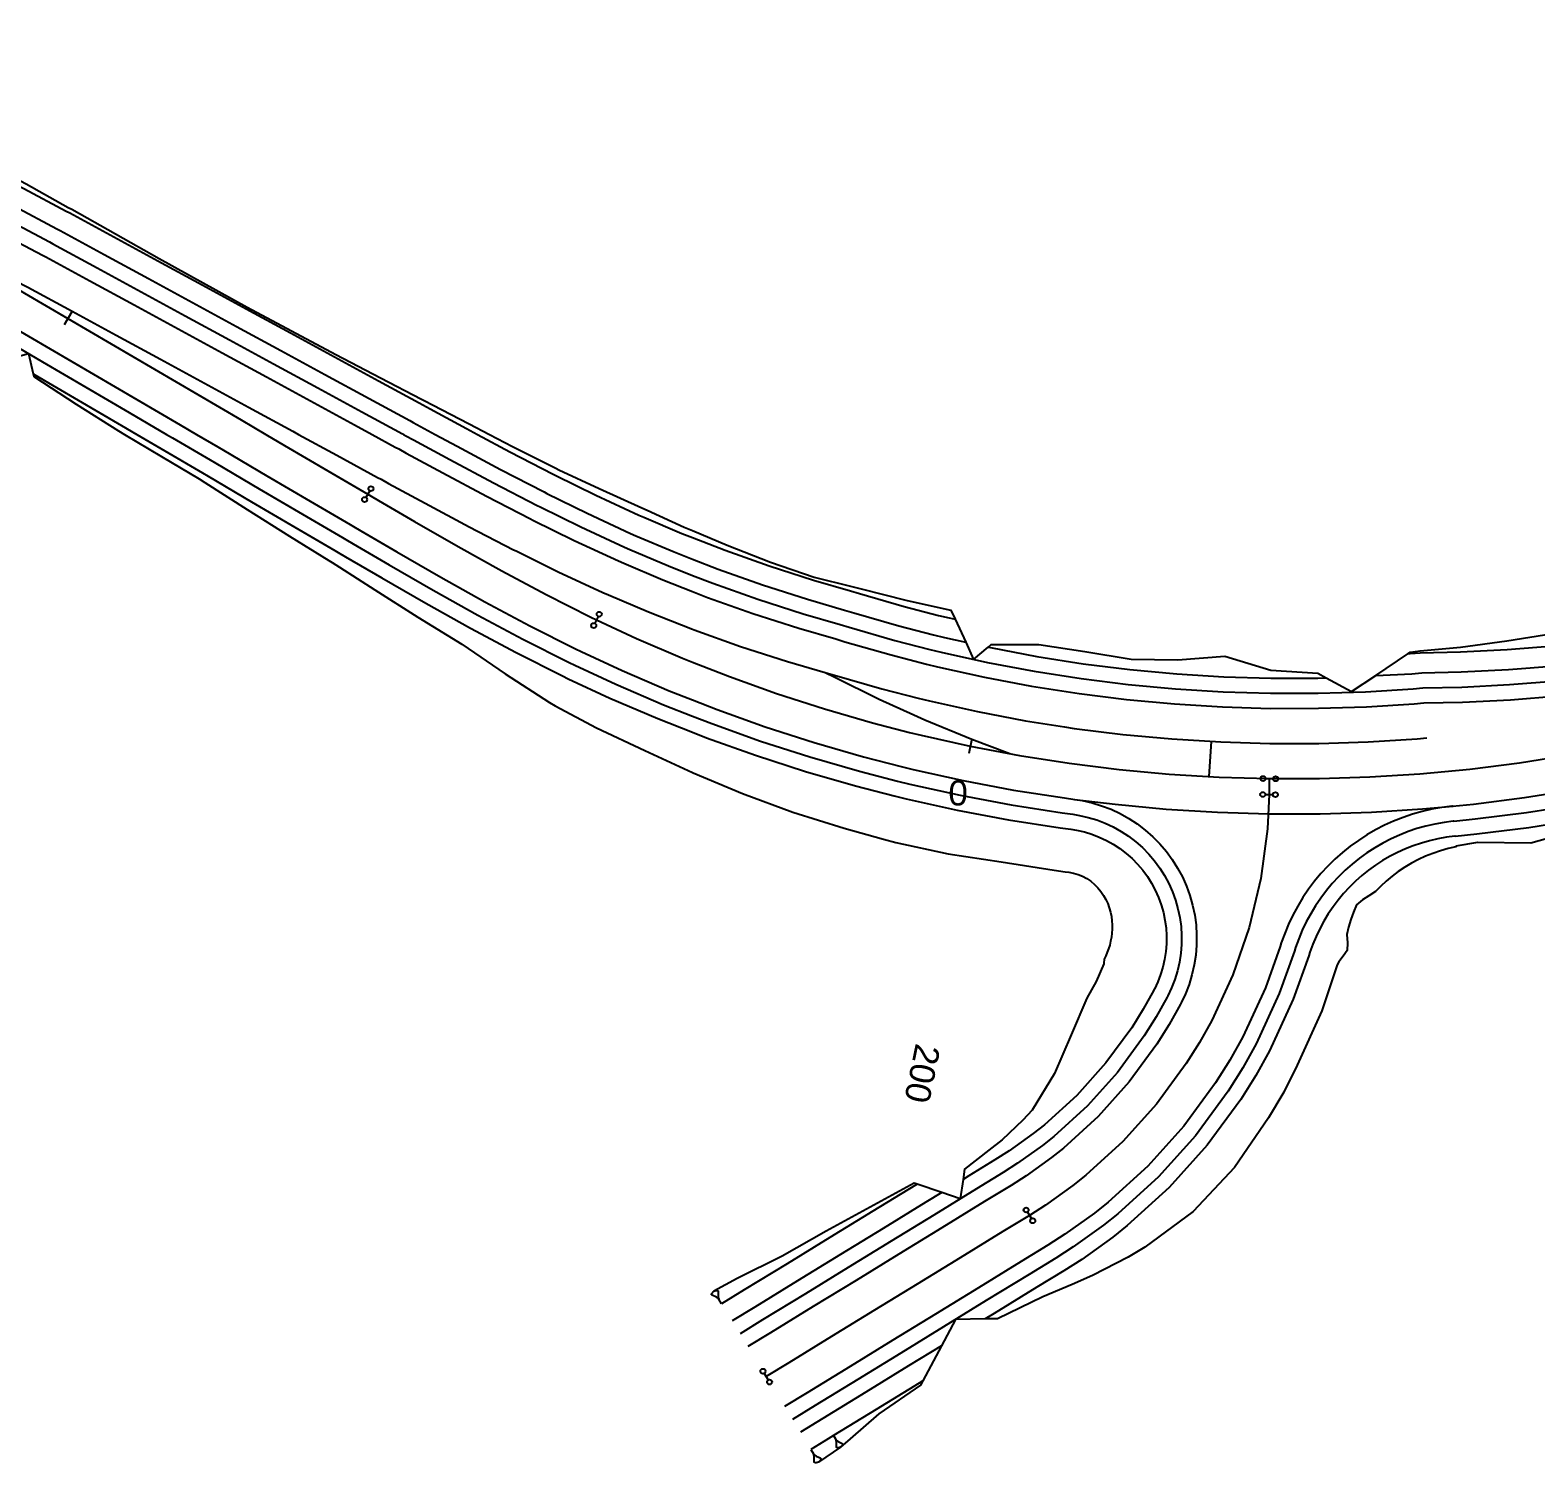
# Model space of a CAD drawing. Extents: x 383808 to 384559, y 802827 to 803490.
# Drawn here: x 384134 to 384284, y 803297.6 to 803440.3 of the extents above; entities that cross this region are included whole.
import ezdxf
from ezdxf.enums import TextEntityAlignment as Align

# ---------------------------------------------------------------- set-up
doc = ezdxf.new("R2010")
doc.units = 0
doc.layers.get('0').update_dxf_attribs({"linetype": 'CONTINUOUS'})
doc.styles.add('ARIAL', font='ARIAL.FON')

msp = doc.modelspace()

# ---------------------------------------------------------------- linework, layer by layer
at = {"color": 3}
for p, q in [((384138.1679, 803412.1939), (384137.4099, 803410.8995)), ((384227.8119, 803369.7104), (384227.5105, 803368.2409)), ((384258.1909, 803365.7196), (384256.6911, 803365.7418))]:
    msp.add_line(p, q, dxfattribs=at)
at = {"color": 1}
for p, q in [((384167.8432, 803394.3876), (384167.4593, 803393.732)), ((384190.5931, 803381.8799), (384190.2636, 803381.1952)), ((384257.0612, 803365.7363), (384257.8209, 803365.7251)), ((384257.0377, 803364.1477), (384257.7974, 803364.1364)), ((384233.3469, 803322.5718), (384233.7439, 803321.9239)), ((384207.1388, 803306.5136), (384207.5358, 803305.8657)), ((384213.505, 803300), (384211.7781, 803298.9419))]:
    msp.add_line(p, q, dxfattribs=at)
at = {"color": 7}
for p, q in [((384251.4448, 803365.9318), (384251.6765, 803369.4245)), ((384201.8893, 803314.3847), (384201.8943, 803314.4056)), ((384201.8922, 803314.351), (384201.8893, 803314.3847)), ((384201.9001, 803314.338), (384201.8922, 803314.351)), ((384201.8943, 803314.4056), (384201.8993, 803314.4264)), ((384201.8993, 803314.4264), (384201.9223, 803314.476)), ((384201.9223, 803314.476), (384201.9711, 803314.5415)), ((384201.9711, 803314.5415), (384202.0019, 803314.5782)), ((384202.0019, 803314.5782), (384202.0457, 803314.6228)), ((384202.0457, 803314.6228), (384202.1283, 803314.6912)), ((384202.1283, 803314.6912), (384202.2267, 803314.7337)), ((384202.2267, 803314.7337), (384202.2863, 803314.7524)), ((384202.2863, 803314.7524), (384202.333, 803314.7633)), ((384202.333, 803314.7633), (384202.4135, 803314.777)), ((384202.4135, 803314.777), (384202.4681, 803314.7749)), ((384202.4681, 803314.7749), (384202.4889, 803314.7699)), ((384202.4889, 803314.7699), (384202.5098, 803314.7649)), ((384202.5098, 803314.7649), (384202.5385, 803314.747)), ((384202.5385, 803314.747), (384202.5464, 803314.734)), ((384202.5464, 803314.734), (384202.5573, 803314.6873)), ((384202.5602, 803314.6536), (384202.5514, 803314.2037)), ((384202.5573, 803314.6873), (384202.5602, 803314.6536)), ((384201.9368, 803314.3072), (384201.9001, 803314.338)), ((384201.9656, 803314.2893), (384201.9368, 803314.3072)), ((384202.3704, 803314.0928), (384201.9656, 803314.2893)), ((384202.4855, 803314.0211), (384202.3704, 803314.0928)), ((384202.5301, 803313.9773), (384202.4855, 803314.0211)), ((384202.5747, 803313.9335), (384202.5301, 803313.9773)), ((384202.5514, 803314.2037), (384202.563, 803314.0686)), ((384202.563, 803314.0686), (384202.5818, 803314.009)), ((384202.6193, 803313.8897), (384202.5747, 803313.9335)), ((384202.5818, 803314.009), (384202.6005, 803313.9494)), ((384202.6005, 803313.9494), (384202.6193, 803313.8897)), ((384202.8965, 803313.4373), (384202.6193, 803313.8897)), ((384214.0289, 803300.3211), (384214.2257, 803300)), ((384214.2257, 803300), (384214.2834, 803299.9058)), ((384214.2834, 803299.9058), (384214.3243, 803299.8656)), ((384214.3006, 803299.8511), (384214.2834, 803299.9058)), ((384214.3178, 803299.7963), (384214.3006, 803299.8511)), ((384214.335, 803299.7416), (384214.3178, 803299.7963)), ((384214.3243, 803299.8656), (384214.3653, 803299.8254)), ((384214.3457, 803299.6176), (384214.335, 803299.7416)), ((384214.3376, 803299.2047), (384214.3457, 803299.6176)), ((384214.3653, 803299.8254), (384214.4062, 803299.7852)), ((384214.4062, 803299.7852), (384214.5118, 803299.7194)), ((384214.5118, 803299.7194), (384214.8834, 803299.5391)), ((384214.9232, 803299.3676), (384214.8784, 803299.3075)), ((384214.8834, 803299.5391), (384214.9098, 803299.5226)), ((384214.9098, 803299.5226), (384214.9435, 803299.4943)), ((384214.9443, 803299.4131), (384214.9232, 803299.3676)), ((384214.9435, 803299.4943), (384214.9508, 803299.4824)), ((384214.9488, 803299.4323), (384214.9443, 803299.4131)), ((384214.9534, 803299.4514), (384214.9488, 803299.4323)), ((384214.9508, 803299.4824), (384214.9534, 803299.4514)), ((384211.7781, 803298.9419), (384212.0553, 803298.4895)), ((384212.0553, 803298.4895), (384212.0999, 803298.4457)), ((384212.0741, 803298.4299), (384212.0553, 803298.4895)), ((384212.0928, 803298.3703), (384212.0741, 803298.4299)), ((384212.1116, 803298.3107), (384212.0928, 803298.3703)), ((384212.0999, 803298.4457), (384212.1445, 803298.402)), ((384212.1232, 803298.1756), (384212.1116, 803298.3107)), ((384212.1144, 803297.7257), (384212.1232, 803298.1756)), ((384212.1445, 803298.402), (384212.1891, 803298.3582)), ((384212.1891, 803298.3582), (384212.3042, 803298.2864)), ((384212.3042, 803298.2864), (384212.709, 803298.09)), ((384212.7523, 803297.9032), (384212.7036, 803297.8378)), ((384212.709, 803298.09), (384212.7378, 803298.0721)), ((384212.7378, 803298.0721), (384212.7745, 803298.0412)), ((384212.7753, 803297.9528), (384212.7523, 803297.9032)), ((384212.7745, 803298.0412), (384212.7824, 803298.0283)), ((384212.7803, 803297.9737), (384212.7753, 803297.9528)), ((384212.7853, 803297.9945), (384212.7803, 803297.9737)), ((384212.7824, 803298.0283), (384212.7853, 803297.9945)), ((384214.3403, 803299.1737), (384214.3376, 803299.2047)), ((384214.3503, 803299.1308), (384214.3403, 803299.1737)), ((384214.3575, 803299.1189), (384214.3503, 803299.1308)), ((384214.3839, 803299.1025), (384214.3575, 803299.1189)), ((384214.4031, 803299.0979), (384214.3839, 803299.1025)), ((384214.4222, 803299.0933), (384214.4031, 803299.0979)), ((384214.4723, 803299.0914), (384214.4222, 803299.0933)), ((384214.5462, 803299.104), (384214.4723, 803299.0914)), ((384214.5891, 803299.1139), (384214.5462, 803299.104)), ((384214.6438, 803299.1311), (384214.5891, 803299.1139)), ((384214.7341, 803299.1702), (384214.6438, 803299.1311)), ((384214.8099, 803299.2329), (384214.7341, 803299.1702)), ((384214.8501, 803299.2739), (384214.8099, 803299.2329)), ((384214.8784, 803299.3075), (384214.8501, 803299.2739)), ((384212.1173, 803297.6919), (384212.1144, 803297.7257)), ((384212.1282, 803297.6452), (384212.1173, 803297.6919)), ((384212.1361, 803297.6323), (384212.1282, 803297.6452)), ((384212.1648, 803297.6144), (384212.1361, 803297.6323)), ((384212.1857, 803297.6094), (384212.1648, 803297.6144)), ((384212.2065, 803297.6044), (384212.1857, 803297.6094)), ((384212.2612, 803297.6023), (384212.2065, 803297.6044)), ((384212.3416, 803297.616), (384212.2612, 803297.6023)), ((384212.3883, 803297.6268), (384212.3416, 803297.616)), ((384212.4479, 803297.6456), (384212.3883, 803297.6268)), ((384212.5464, 803297.6881), (384212.4479, 803297.6456)), ((384212.6289, 803297.7565), (384212.5464, 803297.6881)), ((384212.6727, 803297.8011), (384212.6289, 803297.7565)), ((384212.7036, 803297.8378), (384212.6727, 803297.8011))]:
    msp.add_line(p, q, dxfattribs=at)
at = {"color": 7, "linetype": 'CONTINUOUS'}
for points in [[(384100, 803440.2595), (384100.6644, 803439.9735), (384105.4522, 803437.9358), (384110.2742, 803435.992), (384115.0544, 803433.945), (384118.6871, 803432.2289), (384119.6051, 803431.8204), (384124.3453, 803429.6724), (384129.0268, 803427.3927), (384133.6283, 803424.9492), (384137.8293, 803422.6145), (384138.1649, 803422.4241), (384142.5238, 803419.9682), (384146.8872, 803417.5208), (384151.2565, 803415.0842), (384155.6485, 803412.6892), (384160.0551, 803410.321), (384164.473, 803407.9738), (384168.9061, 803405.6545), (384172.9946, 803403.5274), (384173.3436, 803403.3464), (384174.0969, 803402.9567), (384177.7403, 803401.0495), (384179.759, 803400)], [(384100, 803434.0001), (384103.366, 803432.7009), (384108.0606, 803430.7706), (384112.7121, 803428.7386), (384116.4009, 803427.0406), (384117.3321, 803426.6348), (384121.9631, 803424.5444), (384126.5506, 803422.3523), (384131.0924, 803420.0593), (384135.2449, 803417.8526), (384135.5805, 803417.6702), (384139.9755, 803415.2809), (384144.3706, 803412.8916), (384148.7656, 803410.5022), (384153.1607, 803408.1129), (384157.5558, 803405.7236), (384161.9508, 803403.3343), (384166.3459, 803400.945), (384168.0842, 803400)], [(384100, 803430.2487), (384102.0702, 803429.4496), (384106.6945, 803427.5482), (384111.2763, 803425.5467), (384115.8136, 803423.4461), (384120.3041, 803421.2474), (384124.7457, 803418.9516), (384129.1364, 803416.5598), (384133.1448, 803414.2662), (384133.4742, 803414.0733), (384137.7889, 803411.5467), (384142.1035, 803409.0201), (384146.4182, 803406.4935), (384150.7329, 803403.9669), (384155.0475, 803401.4403), (384157.5072, 803400)], [(384100, 803425.6888), (384100.5153, 803425.548), (384105.2503, 803424.1417), (384107.1383, 803423.5492), (384109.8405, 803422.3548), (384114.3087, 803420.2862), (384118.7308, 803418.1209), (384123.1049, 803415.86), (384127.4288, 803413.5046), (384131.3762, 803411.246), (384131.7056, 803411.0531), (384136.0203, 803408.5265), (384140.3349, 803405.9999), (384144.6496, 803403.4733), (384148.9643, 803400.9467), (384150.5809, 803400)], [(384114.9098, 803423.8741), (384115.8272, 803423.4748), (384120.3899, 803421.4179), (384124.9098, 803419.2607), (384129.3848, 803417.0041), (384133.4763, 803414.8323), (384133.8119, 803414.6499), (384138.2069, 803412.2606), (384142.602, 803409.8713), (384146.997, 803407.482), (384151.3921, 803405.0927), (384155.7871, 803402.7034), (384160.1822, 803400.3141), (384160.7599, 803400)], [(384100, 803419.6309), (384103.5607, 803418.6669), (384105.1947, 803418.2085), (384107.545, 803417.2581), (384111.9543, 803415.3424), (384116.304, 803413.298), (384120.6227, 803411.1832), (384124.9193, 803409.0148), (384128.8479, 803406.9208), (384129.1791, 803406.7386), (384131.8474, 803407.4935), (384133.8489, 803408.0597), (384134.3344, 803406.0371), (384134.4008, 803405.7608), (384138.5965, 803403.0311), (384142.8242, 803400.3561), (384143.4214, 803400)], [(384143.4214, 803400), (384147.1189, 803397.7953), (384150.8576, 803395.5914), (384151.4121, 803395.2321), (384155.6242, 803392.5304), (384159.8635, 803389.8751), (384163.7806, 803387.4498), (384164.1173, 803387.2427), (384164.8507, 803386.793), (384168.362, 803384.5375), (384172.646, 803381.8027), (384177.0248, 803379.1279), (384181.3297, 803376.1821), (384185.7609, 803373.3148), (384186.3092, 803372.9772), (384190.4339, 803370.7996), (384195.2336, 803368.5265), (384200, 803366.3464)], [(384150.5809, 803400), (384152.7094, 803398.7536), (384153.2789, 803398.4201), (384157.5936, 803395.8935), (384161.9082, 803393.3669), (384165.8827, 803391.0395), (384166.223, 803390.8403), (384166.9634, 803390.4073), (384170.5513, 803388.313), (384174.9142, 803385.8033), (384179.3264, 803383.3381), (384183.802, 803380.9451), (384188.3536, 803378.6531), (384188.9107, 803378.3837), (384192.9833, 803376.4924), (384197.6783, 803374.4773), (384200, 803373.5657)], [(384157.5072, 803400), (384159.3622, 803398.9137), (384163.6769, 803396.3872), (384167.6513, 803394.0598), (384167.9915, 803393.8606), (384168.7297, 803393.4289), (384172.3094, 803391.3394), (384176.6434, 803388.8463), (384181.0083, 803386.4075), (384185.4175, 803384.05), (384189.8831, 803381.8012), (384190.4284, 803381.5375), (384194.4137, 803379.6867), (384199.0082, 803377.7148), (384200, 803377.3254)], [(384160.7599, 803400), (384164.5772, 803397.9247), (384168.6257, 803395.7238), (384168.9723, 803395.5355), (384169.723, 803395.128), (384173.3642, 803393.1553), (384177.7596, 803390.8104), (384182.1703, 803388.5282), (384182.4251, 803388.3995), (384186.6071, 803386.3363), (384191.0788, 803384.2625), (384191.6233, 803384.0206), (384195.5971, 803382.3293), (384200, 803380.6063)], [(384168.0842, 803400), (384170.3943, 803398.7441), (384170.7408, 803398.5557), (384171.4893, 803398.1496), (384175.1222, 803396.1817), (384179.4888, 803393.8534), (384183.8522, 803391.5976), (384184.1011, 803391.472), (384188.2225, 803389.4411), (384192.6083, 803387.4106), (384193.1409, 803387.1745), (384197.0276, 803385.5236), (384200, 803384.363)], [(384179.759, 803400), (384182.0819, 803398.7923), (384186.397, 803396.6341), (384186.6858, 803396.4938), (384190.7049, 803394.6328), (384194.9556, 803392.6803), (384195.4704, 803392.4558), (384199.1763, 803390.7823), (384200, 803390.4301)], [(384200, 803390.4301), (384203.4308, 803388.9634), (384207.745, 803387.2939), (384212.1136, 803385.7766), (384215.8491, 803384.8742), (384216.7764, 803384.6297), (384221.2464, 803383.5046), (384224.6662, 803382.7429), (384225.738, 803382.4931), (384226.1495, 803381.5995), (384227.1998, 803379.3188), (384227.9875, 803377.6082), (384229.4237, 803378.8264), (384229.7358, 803379.0912), (384234.4792, 803379.0769), (384239.0798, 803378.4043), (384243.6711, 803377.6316), (384248.3346, 803377.572), (384252.9989, 803377.9383), (384257.601, 803376.545), (384262.2682, 803376.22), (384263.0929, 803375.7725), (384265.6354, 803374.3929), (384268.0351, 803376.0085), (384271.2347, 803378.1626), (384271.4702, 803378.3211), (384272.4642, 803378.4632), (384276.4782, 803378.828), (384281.0864, 803379.4411), (384285.6712, 803380.1955)], [(384200, 803384.363), (384201.4989, 803383.7777), (384206.018, 803382.1741), (384210.5802, 803380.7142), (384214.2581, 803379.6505), (384215.1719, 803379.3687), (384219.7662, 803378.0455), (384223.2879, 803377.1354), (384224.3996, 803376.8665), (384229.0676, 803375.8329), (384233.7656, 803374.9456), (384238.489, 803374.2056), (384243.2333, 803373.6135), (384247.9937, 803373.1699), (384252.7657, 803372.8753), (384257.5445, 803372.7299), (384262.3256, 803372.7339), (384267.1042, 803372.8873), (384271.8757, 803373.1899), (384272.8287, 803373.2683), (384276.6674, 803373.3516), (384281.4711, 803373.5918), (384286.2762, 803373.9838)], [(384200, 803380.6063), (384200.1689, 803380.5402), (384204.7898, 803378.8967), (384209.4551, 803377.4), (384213.2161, 803376.3092), (384214.0998, 803375.8535), (384218.5754, 803373.6541), (384222.043, 803372.0704), (384223.1442, 803371.5888), (384227.8019, 803369.6614), (384231.5893, 803368.2211)], [(384200, 803377.3254), (384203.6621, 803375.8874), (384208.3708, 803374.2063), (384213.1298, 803372.6732), (384217.9343, 803371.2895), (384221.6171, 803370.3377), (384222.7797, 803370.0566), (384227.6612, 803368.9756), (384232.5742, 803368.0478), (384237.5137, 803367.2739), (384242.475, 803366.6547), (384247.4532, 803366.1908), (384252.4435, 803365.8827), (384257.441, 803365.7307), (384262.4408, 803365.7349), (384267.438, 803365.8953), (384272.4278, 803366.2117), (384277.4053, 803366.6839), (384282.3655, 803367.3114), (384287.3038, 803368.0936), (384292.2151, 803369.0297), (384297.0949, 803370.1188), (384300, 803370.8599)], [(384213.2161, 803376.3092), (384214.1508, 803376.0209), (384218.8502, 803374.6675), (384222.4525, 803373.7365), (384223.5896, 803373.4616), (384228.3644, 803372.4043), (384233.1699, 803371.4967), (384237.0332, 803370.879)], [(384200, 803373.5657), (384202.434, 803372.61), (384207.2457, 803370.8921), (384212.1087, 803369.3254), (384217.0183, 803367.9115), (384220.7817, 803366.9389), (384221.9697, 803366.6516), (384226.958, 803365.547), (384231.9785, 803364.5989), (384237.026, 803363.808), (384238.0677, 803363.6649)], [(384237.0332, 803370.8791), (384238.0014, 803370.7397), (384242.8542, 803370.1341), (384247.7235, 803369.6804), (384252.6046, 803369.379), (384257.4928, 803369.2303), (384262.3832, 803369.2344), (384267.2711, 803369.3913), (384272.1517, 803369.7008), (384273.1266, 803369.781)], [(384275.6741, 803362.9849), (384277.7902, 803363.2052), (384282.859, 803363.8464), (384287.9053, 803364.6457), (384292.9241, 803365.6023), (384297.9106, 803366.7152), (384300, 803367.2482)], [(384200, 803366.3464), (384200.0741, 803366.3125), (384204.9888, 803364.2446), (384209.9905, 803362.3804), (384215.0868, 803360.7883), (384219.0015, 803359.6958), (384220.2414, 803359.3859), (384225.4628, 803358.2564), (384230.7408, 803357.4336), (384236.0142, 803356.6168), (384237.1011, 803356.4594)], [(384257.441, 803365.7307), (384257.4175, 803364.1421), (384257.2508, 803360.7356), (384257.2507, 803360.7345), (384256.588, 803355.7818), (384255.4339, 803350.919), (384253.8002, 803346.1956), (384251.703, 803341.659), (384250.4865, 803339.474), (384249.1634, 803337.3544), (384246.2068, 803333.3248), (384242.8626, 803329.6105), (384239.1644, 803326.2487), (384237.8874, 803325.234), (384235.1489, 803323.2728), (384233.5454, 803322.2478), (384230.9049, 803320.63), (384226.6415, 803318.0177), (384222.3782, 803315.4055), (384218.1148, 803312.7932), (384213.8515, 803310.181), (384209.5881, 803307.5688), (384207.3373, 803306.1896)], [(384238.0677, 803363.6649), (384238.8111, 803363.5447), (384239.7862, 803363.3237), (384240.743, 803363.0337), (384241.6767, 803362.6762), (384242.5824, 803362.2529), (384243.4557, 803361.766), (384244.292, 803361.2181), (384245.087, 803360.6119), (384245.8367, 803359.9505), (384246.5374, 803359.2373), (384247.1853, 803358.4759), (384247.7773, 803357.6702), (384248.3102, 803356.8243), (384248.7815, 803355.9425), (384249.1885, 803355.0294), (384249.5294, 803354.0895), (384249.8024, 803353.1277), (384250.0059, 803352.1488), (384250.1392, 803351.158), (384250.2013, 803350.1601), (384250.1921, 803349.1604), (384250.1116, 803348.1638), (384249.9601, 803347.1756), (384249.7385, 803346.2007), (384249.4479, 803345.244), (384249.0898, 803344.3106), (384248.6659, 803343.4051), (384248.6052, 803343.2879), (384248.6034, 803343.2846), (384247.4721, 803341.2525), (384246.2416, 803339.2813), (384243.4919, 803335.5338), (384240.3818, 803332.0795), (384236.9425, 803328.953), (384235.7549, 803328.0093), (384233.2081, 803326.1854), (384231.7168, 803325.2322), (384229.0763, 803323.6143), (384224.813, 803321.0021), (384220.5496, 803318.3898), (384216.2863, 803315.7776), (384212.0229, 803313.1653), (384207.7596, 803310.5531), (384205.5087, 803309.174)], [(384275.6741, 803362.9849), (384275.6158, 803362.9792), (384274.6237, 803362.8544), (384273.6391, 803362.6802), (384272.6644, 803362.4569), (384271.7021, 803362.1853), (384270.7546, 803361.8659), (384269.8243, 803361.4995), (384268.9134, 803361.0871), (384268.0242, 803360.6297), (384267.1591, 803360.1285), (384266.32, 803359.5846), (384265.5092, 803358.9994), (384264.7287, 803358.3745), (384263.9803, 803357.7113), (384263.2661, 803357.0116), (384262.5877, 803356.2771), (384261.9469, 803355.5095), (384261.3452, 803354.7109), (384260.7842, 803353.8832), (384260.2653, 803353.0285), (384259.7897, 803352.1489), (384259.3587, 803351.2467), (384258.9733, 803350.3241), (384258.6345, 803349.3833), (384258.5152, 803349.0119), (384257.0466, 803344.8876), (384254.8026, 803340.0334), (384253.5009, 803337.6955), (384252.0853, 803335.4275), (384248.9216, 803331.1158), (384245.3434, 803327.1416), (384241.3862, 803323.5444), (384240.0199, 803322.4587), (384237.0898, 803320.3602), (384235.374, 803319.2635), (384232.7335, 803317.6456), (384228.4701, 803315.0334), (384224.2068, 803312.4211), (384219.9434, 803309.8089), (384215.6801, 803307.1966), (384211.4167, 803304.5844), (384209.1659, 803303.2053)], [(384238.0384, 803363.6688), (384242.0959, 803363.1753), (384247.183, 803362.7013), (384252.2825, 803362.3864), (384257.3893, 803362.2311), (384262.4984, 803362.2353), (384267.605, 803362.3992), (384272.7039, 803362.7226), (384275.7575, 803362.9931)], [(384276.0469, 803359.0352), (384278.2113, 803359.4001), (384283.5018, 803359.3325), (384288.5825, 803360.7635), (384293.6723, 803361.985), (384298.7297, 803363.2972), (384300, 803363.657)], [(384276.0663, 803358.9623), (384276.0205, 803358.9502), (384275.2409, 803358.7739), (384274.4799, 803358.5353), (384273.7285, 803358.2919), (384272.9953, 803358.0069), (384272.2824, 803357.6821), (384271.5921, 803357.3196), (384270.9262, 803356.9217), (384270.2862, 803356.4906), (384269.6735, 803356.0285), (384269.0894, 803355.5378), (384268.5347, 803355.0207), (384268.0025, 803354.4887), (384267.3671, 803354.0769), (384266.7232, 803353.6549), (384266.1377, 803353.1593), (384265.8185, 803352.438), (384265.5535, 803351.7023), (384265.3416, 803350.9577), (384265.1762, 803350.2123), (384265.2158, 803349.3881), (384265.1962, 803348.6352), (384264.7794, 803348.0676), (384264.3769, 803347.475), (384264.1822, 803347.1762), (384262.6551, 803342.628), (384260.2161, 803337.1943), (384258.886, 803334.5184), (384257.3455, 803331.9584), (384253.9805, 803326.9997), (384249.8695, 803322.637), (384245.0531, 803319.0815), (384243.3731, 803318.0948), (384239.8151, 803316.2702), (384237.8189, 803315.3743), (384234.8789, 803314.1442), (384230.356, 803311.9556), (384229.1516, 803311.9326), (384226.1882, 803311.876), (384224.7922, 803309.2615), (384222.9308, 803305.7754), (384222.6905, 803305.3254), (384218.5621, 803302.4929), (384215.6902, 803300)], [(384237.1012, 803356.4604), (384237.463, 803356.4258), (384237.9377, 803356.3353), (384238.4008, 803356.196), (384238.8473, 803356.0109), (384239.2726, 803355.7832), (384239.673, 803355.5166), (384240.038, 803355.2052), (384240.3705, 803354.864), (384240.6688, 803354.4978), (384240.9319, 803354.1109), (384241.159, 803353.7078), (384241.35, 803353.2926), (384241.5052, 803352.8691), (384241.6255, 803352.441), (384241.7121, 803352.0116), (384241.7664, 803351.5838), (384241.7928, 803351.1609), (384241.7921, 803350.7443), (384241.7648, 803350.3353), (384241.7128, 803349.9351), (384241.6383, 803349.5449), (384241.5431, 803349.1654), (384241.4294, 803348.7966), (384241.2987, 803348.4387), (384241.1528, 803348.0913), (384240.9929, 803347.7537), (384240.9605, 803347.3532), (384240.9567, 803347.2974), (384240.9566, 803347.2949), (384240.2098, 803345.5372), (384239.2829, 803343.8704), (384237.7099, 803340.2383), (384236.06, 803336.3808), (384233.8352, 803332.7348), (384232.8925, 803331.7345), (384230.8185, 803329.7713), (384229.5195, 803328.723), (384227.0872, 803326.8608), (384226.9384, 803325.8227), (384226.6621, 803323.8942), (384224.8184, 803324.5237), (384222.3601, 803325.3631), (384222.0829, 803325.4578), (384217.6854, 803323.0645), (384213.2966, 803320.6569), (384208.9395, 803318.1978), (384204.4421, 803315.9674), (384202.1283, 803314.6912)], [(384215.6902, 803300), (384214.7341, 803299.1702), (384212.5464, 803297.6881)]]:
    msp.add_lwpolyline(points, dxfattribs=at)
at = {"color": 1, "linetype": 'CONTINUOUS'}
for points in [[(384100, 803439.3499), (384100.3802, 803439.2126), (384105.217, 803437.3456), (384110.0122, 803435.374), (384114.7635, 803433.2984), (384118.4171, 803431.6161), (384119.3394, 803431.2142), (384124.0696, 803429.079), (384128.7553, 803426.84), (384133.3942, 803424.498), (384137.6299, 803422.2471), (384137.9686, 803422.063), (384142.3636, 803419.6737), (384146.7587, 803417.2844), (384151.1537, 803414.8951), (384155.5488, 803412.5058), (384159.9439, 803410.1165), (384164.3389, 803407.7271), (384168.734, 803405.3378), (384172.7824, 803403.137), (384173.1278, 803402.9492), (384173.8734, 803402.5446), (384177.4906, 803400.5852), (384178.588, 803400)], [(384100, 803437.2157), (384104.4766, 803435.4877), (384109.2316, 803433.5326), (384113.943, 803431.4745), (384117.6106, 803429.7859), (384118.5365, 803429.3824), (384123.227, 803427.2652), (384127.8734, 803425.0449), (384132.4735, 803422.7225), (384136.6759, 803420.4893), (384137.0133, 803420.3059), (384141.4084, 803417.9166), (384145.8035, 803415.5273), (384150.1985, 803413.1379), (384154.5936, 803410.7486), (384158.9886, 803408.3593), (384163.3837, 803405.97), (384167.7787, 803403.5807), (384171.8272, 803401.3798), (384172.173, 803401.1918), (384172.9197, 803400.7866), (384174.3719, 803400)], [(384134.3344, 803406.0371), (384134.5043, 803405.9377), (384138.819, 803403.4111), (384143.1336, 803400.8845), (384144.644, 803400)], [(384144.644, 803400), (384147.4483, 803398.3579), (384151.1934, 803396.1648), (384151.763, 803395.8313), (384156.0776, 803393.3047), (384160.3923, 803390.7781), (384164.3667, 803388.4507), (384164.7075, 803388.2512), (384165.4494, 803387.8173), (384169.0464, 803385.7177), (384173.4346, 803383.1936), (384177.8874, 803380.7058), (384182.4199, 803378.2824), (384187.043, 803375.9545), (384187.6099, 803375.6804), (384191.7571, 803373.7544), (384196.5383, 803371.7024), (384200, 803370.3431)], [(384174.3719, 803400), (384176.5432, 803398.8238), (384180.8834, 803396.5095), (384185.205, 803394.2753), (384185.4946, 803394.1292), (384189.5166, 803392.1477), (384193.8289, 803390.151), (384194.3516, 803389.9193), (384198.1623, 803388.3007), (384200, 803387.5832)], [(384178.588, 803400), (384181.8131, 803398.2803), (384186.107, 803396.0603), (384186.3944, 803395.9153), (384190.3794, 803393.952), (384194.6427, 803391.978), (384195.1587, 803391.7492), (384198.9188, 803390.1521), (384200, 803389.73)], [(384200, 803389.73), (384203.2444, 803388.4631), (384207.6161, 803386.9119), (384212.0296, 803385.4995), (384215.7149, 803384.4336), (384216.6304, 803384.1512), (384221.0747, 803382.8713), (384224.4814, 803381.9909), (384225.5567, 803381.7308), (384226.1495, 803381.5995)], [(384200, 803387.5832), (384202.5462, 803386.5889), (384206.9768, 803385.0168), (384211.4498, 803383.5854), (384215.1322, 803382.5204), (384216.047, 803382.2382), (384220.5513, 803380.941), (384224.004, 803380.0487), (384225.0939, 803379.7851), (384227.1998, 803379.3188)], [(384271.2347, 803378.1626), (384271.4818, 803378.1744), (384272.4787, 803378.2561), (384276.4949, 803378.3486), (384281.143, 803378.5811), (384285.7915, 803378.9603), (384290.437, 803379.4867), (384295.075, 803380.1604), (384299.3891, 803380.9215), (384299.7007, 803380.9815), (384300, 803381.0444)], [(384268.0351, 803376.0085), (384271.6392, 803376.1806), (384272.6187, 803376.261), (384276.5641, 803376.3498), (384281.2742, 803376.5854), (384285.9854, 803376.9697), (384290.6934, 803377.5032), (384295.3936, 803378.186), (384299.7654, 803378.9572), (384300, 803379.0024)], [(384229.4237, 803378.8264), (384229.6703, 803378.7717), (384234.2762, 803377.9019), (384238.907, 803377.1763), (384243.5583, 803376.5958), (384248.2254, 803376.161), (384252.9038, 803375.8721), (384257.5889, 803375.7296), (384262.2762, 803375.7335), (384263.0929, 803375.7725)], [(384200, 803370.3431), (384201.3812, 803369.8007), (384206.2812, 803368.0514), (384211.2335, 803366.4559), (384216.2332, 803365.016), (384220.0657, 803364.0256), (384221.2754, 803363.733), (384226.3553, 803362.6082), (384231.4678, 803361.6426), (384236.608, 803360.8373), (384237.6688, 803360.6915)], [(384275.9652, 803359.9991), (384278.1202, 803360.2234), (384283.282, 803360.8764), (384288.4208, 803361.6903), (384293.5317, 803362.6645), (384298.6097, 803363.7978), (384300, 803364.1525)], [(384237.6688, 803360.6915), (384238.2529, 803360.5971), (384239.0191, 803360.4235), (384239.7708, 803360.1956), (384240.5044, 803359.9147), (384241.2161, 803359.5821), (384241.9022, 803359.1996), (384242.5593, 803358.7691), (384243.184, 803358.2928), (384243.7731, 803357.7731), (384244.3236, 803357.2127), (384244.8327, 803356.6145), (384245.2978, 803355.9814), (384245.7165, 803355.3168), (384246.0868, 803354.624), (384246.4066, 803353.9065), (384246.6745, 803353.168), (384246.8889, 803352.4123), (384247.0489, 803351.6432), (384247.1535, 803350.8647), (384247.2024, 803350.0806), (384247.1951, 803349.2951), (384247.1319, 803348.5121), (384247.0129, 803347.7356), (384246.8387, 803346.9696), (384246.6104, 803346.218), (384246.329, 803345.4846), (384245.996, 803344.7731), (384245.9481, 803344.6808), (384245.9466, 803344.6779), (384244.8882, 803342.777), (384243.7372, 803340.9329), (384241.1649, 803337.4272), (384238.2555, 803334.1958), (384235.038, 803331.2709), (384233.9271, 803330.3881), (384231.5445, 803328.6819), (384230.1187, 803327.7711), (384227.509, 803326.1723), (384226.9384, 803325.8227)], [(384275.9652, 803359.9991), (384275.9157, 803359.9942), (384275.0724, 803359.8881), (384274.2355, 803359.74), (384273.407, 803359.5503), (384272.5891, 803359.3194), (384271.7837, 803359.0479), (384270.9929, 803358.7365), (384270.2186, 803358.386), (384269.4629, 803357.9972), (384268.7275, 803357.5711), (384268.0143, 803357.1088), (384267.3251, 803356.6114), (384266.6616, 803356.0802), (384266.0256, 803355.5165), (384265.4184, 803354.9218), (384264.8418, 803354.2974), (384264.2971, 803353.645), (384263.7857, 803352.9662), (384263.3088, 803352.2626), (384262.8677, 803351.5361), (384262.4635, 803350.7885), (384262.0971, 803350.0216), (384261.7696, 803349.2374), (384261.4815, 803348.4374), (384261.3691, 803348.0872), (384259.8292, 803343.7665), (384257.4594, 803338.6401), (384256.0848, 803336.1711), (384254.5897, 803333.7759), (384251.2487, 803329.2224), (384247.4698, 803325.0253), (384243.2907, 803321.2264), (384241.8478, 803320.0798), (384238.7533, 803317.8637), (384236.9706, 803316.7237), (384234.3008, 803315.0876), (384230.0375, 803312.4754), (384229.1516, 803311.9326)], [(384222.3601, 803325.3631), (384222.2007, 803325.2654), (384217.9374, 803322.6532), (384213.674, 803320.0409), (384209.4107, 803317.4287), (384205.1473, 803314.8165), (384202.8965, 803313.4373)], [(384224.8184, 803324.5237), (384223.2456, 803323.5601), (384218.9823, 803320.9478), (384214.7189, 803318.3356), (384210.4556, 803315.7234), (384206.1922, 803313.1111), (384203.9414, 803311.732)], [(384224.7922, 803309.2615), (384221.5108, 803307.2509), (384217.2474, 803304.6386), (384212.984, 803302.0264), (384210.7332, 803300.6473)], [(384222.9308, 803305.7754), (384222.5556, 803305.5455), (384218.2923, 803302.9333), (384214.0289, 803300.3211), (384213.505, 803300)]]:
    msp.add_lwpolyline(points, dxfattribs=at)
at = {"color": 2, "linetype": 'CONTINUOUS'}
for points in [[(384100, 803435.6079), (384103.9213, 803434.0943), (384108.6461, 803432.1516), (384113.3275, 803430.1066), (384117.0057, 803428.4132), (384117.9343, 803428.0086), (384122.595, 803425.9048), (384127.212, 803423.6986), (384131.7829, 803421.3909), (384135.9604, 803419.171), (384136.2969, 803418.988), (384140.692, 803416.5987), (384145.087, 803414.2094), (384149.4821, 803411.8201), (384153.8771, 803409.4308), (384158.2722, 803407.0415), (384162.6672, 803404.6522), (384167.0623, 803402.2629), (384171.1107, 803400.062), (384171.2247, 803400)], [(384100, 803424.1339), (384100.1041, 803424.1055), (384104.8075, 803422.7085), (384106.6254, 803422.1396), (384109.2251, 803420.9868), (384113.6637, 803418.9319), (384118.0566, 803416.781), (384122.4017, 803414.5351), (384126.6969, 803412.1952), (384130.6192, 803409.951), (384130.9476, 803409.7587), (384135.2623, 803407.2321), (384139.5769, 803404.7055), (384143.8916, 803402.1789), (384147.6125, 803400)], [(384147.6125, 803400), (384148.2063, 803399.6523), (384151.9514, 803397.4592), (384152.5209, 803397.1257), (384156.8356, 803394.5991), (384161.1503, 803392.0725), (384165.1247, 803389.7451), (384165.4652, 803389.5457), (384166.2064, 803389.1123), (384169.7989, 803387.0153), (384174.1744, 803384.4984), (384178.6069, 803382.0219), (384183.111, 803379.6138), (384187.6983, 803377.3038), (384188.2603, 803377.032), (384192.3702, 803375.1234), (384197.1083, 803373.0899), (384200, 803371.9544)], [(384171.2247, 803400), (384171.4569, 803399.8738), (384172.2045, 803399.4681), (384175.8327, 803397.5027), (384180.1861, 803395.1814), (384184.5285, 803392.9365), (384184.8197, 803392.7896), (384188.8695, 803390.7945), (384193.2186, 803388.7808), (384193.7463, 803388.5469), (384197.595, 803386.9122), (384200, 803385.9731)], [(384200, 803385.9731), (384202.0226, 803385.1833), (384206.4974, 803383.5955), (384211.015, 803382.1498), (384214.6951, 803381.0854), (384215.6095, 803380.8034), (384220.1588, 803379.4932), (384223.646, 803378.592), (384224.7467, 803378.3258), (384229.369, 803377.3023), (384234.0209, 803376.4238), (384238.698, 803375.691), (384243.3958, 803375.1047), (384248.1095, 803374.6654), (384252.8347, 803374.3737), (384257.5667, 803374.2297), (384262.3009, 803374.2337), (384267.0326, 803374.3856), (384271.7573, 803374.6852), (384272.7237, 803374.7646), (384276.6161, 803374.8507), (384281.3727, 803375.0886), (384286.1308, 803375.4768)], [(384200, 803371.9544), (384201.9076, 803371.2054), (384206.7634, 803369.4717), (384211.6711, 803367.8907), (384216.6257, 803366.4637), (384220.4237, 803365.4822), (384221.6226, 803365.1923), (384226.6567, 803364.0776), (384231.7231, 803363.1207), (384236.817, 803362.3227), (384237.8683, 803362.1782)], [(384275.8197, 803361.492), (384277.9552, 803361.7143), (384283.0705, 803362.3614), (384288.163, 803363.168), (384293.2279, 803364.1334), (384298.2601, 803365.2565), (384300, 803365.7003)], [(384237.8683, 803362.1782), (384238.532, 803362.0709), (384239.4026, 803361.8736), (384240.2569, 803361.6147), (384241.0905, 803361.2954), (384241.8993, 803360.9175), (384242.6789, 803360.4828), (384243.4256, 803359.9936), (384244.1355, 803359.4523), (384244.8049, 803358.8618), (384245.4305, 803358.225), (384246.009, 803357.5452), (384246.5375, 803356.8258), (384247.0134, 803356.0705), (384247.4341, 803355.2832), (384247.7976, 803354.4679), (384248.1019, 803353.6287), (384248.3456, 803352.77), (384248.5274, 803351.896), (384248.6463, 803351.0113), (384248.7018, 803350.1204), (384248.6936, 803349.2277), (384248.6217, 803348.338), (384248.4865, 803347.4556), (384248.2886, 803346.5851), (384248.0292, 803345.731), (384247.7094, 803344.8976), (384247.331, 803344.0891), (384247.2766, 803343.9843), (384247.275, 803343.9812), (384246.1802, 803342.0148), (384244.9894, 803340.1071), (384242.3284, 803336.4805), (384239.3187, 803333.1376), (384235.9902, 803330.112), (384234.841, 803329.1987), (384232.3763, 803327.4337), (384230.9177, 803326.5016), (384228.2927, 803324.8933), (384224.0293, 803322.2811), (384219.766, 803319.6688), (384215.5026, 803317.0566), (384211.2392, 803314.4444), (384206.9759, 803311.8321), (384204.7251, 803310.453)], [(384275.8197, 803361.492), (384275.7657, 803361.4867), (384274.848, 803361.3712), (384273.9373, 803361.2101), (384273.0357, 803361.0036), (384272.1456, 803360.7524), (384271.2692, 803360.4569), (384270.4086, 803360.118), (384269.566, 803359.7366), (384268.7435, 803359.3135), (384267.9433, 803358.8498), (384267.1672, 803358.3467), (384266.4172, 803357.8054), (384265.6952, 803357.2274), (384265.003, 803356.6139), (384264.3423, 803355.9667), (384263.7148, 803355.2872), (384263.122, 803354.5772), (384262.5654, 803353.8385), (384262.0465, 803353.0729), (384261.5665, 803352.2823), (384261.1266, 803351.4687), (384260.7279, 803350.6342), (384260.3714, 803349.7807), (384260.058, 803348.9105), (384259.9421, 803348.5493), (384258.4379, 803344.327), (384256.131, 803339.3367), (384254.7929, 803336.9333), (384253.3375, 803334.6017), (384250.0852, 803330.1691), (384246.4066, 803326.0835), (384242.3385, 803322.3854), (384240.9339, 803321.2692), (384237.9215, 803319.112), (384236.1723, 803317.9936), (384233.5171, 803316.3666), (384229.2538, 803313.7544), (384224.9904, 803311.1421), (384220.7271, 803308.5299), (384216.4637, 803305.9176), (384212.2004, 803303.3054), (384209.9495, 803301.9263)]]:
    msp.add_lwpolyline(points, dxfattribs=at)
at = {"color": 3, "linetype": 'CONTINUOUS'}
for points in [[(384100, 803430.2487), (384102.0702, 803429.4496), (384106.6945, 803427.5482), (384111.2763, 803425.5467), (384115.8136, 803423.4461), (384120.3041, 803421.2474), (384124.7457, 803418.9516), (384129.1364, 803416.5598), (384133.1448, 803414.2662), (384133.4742, 803414.0733), (384137.7889, 803411.5467), (384142.1035, 803409.0201), (384146.4182, 803406.4935), (384150.7329, 803403.9669), (384155.0475, 803401.4403), (384157.5072, 803400)], [(384157.5072, 803400), (384159.3622, 803398.9137), (384163.6769, 803396.3872), (384167.6513, 803394.0598), (384167.9915, 803393.8606), (384168.7297, 803393.4289), (384172.3094, 803391.3394), (384176.6434, 803388.8463), (384181.0083, 803386.4075), (384185.4175, 803384.05), (384189.8831, 803381.8012), (384190.4284, 803381.5375), (384194.4137, 803379.6867), (384199.0082, 803377.7148), (384200, 803377.3254)], [(384200, 803377.3254), (384203.6621, 803375.8874), (384208.3708, 803374.2063), (384213.1298, 803372.6732), (384217.9343, 803371.2895), (384221.6171, 803370.3377), (384222.7797, 803370.0566), (384227.6612, 803368.9756), (384232.5742, 803368.0478), (384237.5137, 803367.2739), (384242.475, 803366.6547), (384247.4532, 803366.1908), (384252.4435, 803365.8827), (384257.441, 803365.7307), (384262.4408, 803365.7349), (384267.438, 803365.8953), (384272.4278, 803366.2117), (384277.4053, 803366.6839), (384282.3655, 803367.3114), (384287.3038, 803368.0936), (384292.2151, 803369.0297), (384297.0949, 803370.1188), (384300, 803370.8599)], [(384257.441, 803365.7307), (384257.4175, 803364.1421), (384257.2508, 803360.7356), (384257.2507, 803360.7345), (384256.588, 803355.7818), (384255.4339, 803350.919), (384253.8002, 803346.1956), (384251.703, 803341.659), (384250.4865, 803339.474), (384249.1634, 803337.3544), (384246.2068, 803333.3248), (384242.8626, 803329.6105), (384239.1644, 803326.2487), (384237.8874, 803325.234), (384235.1489, 803323.2728), (384233.5454, 803322.2478), (384230.9049, 803320.63), (384226.6415, 803318.0177), (384222.3782, 803315.4055), (384218.1148, 803312.7932), (384213.8515, 803310.181), (384209.5881, 803307.5688), (384207.3373, 803306.1896)]]:
    msp.add_lwpolyline(points, dxfattribs=at)
at = {"color": 1}
for centre, radius in [((384167.9684, 803394.6014), 0.2477), ((384167.3331, 803393.5165), 0.2497), ((384190.7005, 803382.1031), 0.2477), ((384190.1554, 803380.9702), 0.2497), ((384256.8135, 803365.74), 0.2477), ((384258.0706, 803365.7214), 0.2497), ((384256.79, 803364.1513), 0.2477), ((384258.0471, 803364.1328), 0.2497), ((384233.2175, 803322.783), 0.2477), ((384233.8744, 803321.711), 0.2497), ((384207.0094, 803306.7248), 0.2477), ((384207.6663, 803305.6528), 0.2497)]:
    msp.add_circle(centre, radius, dxfattribs=at)

# ---------------------------------------------------------------- texts
at = {"color": 2, "style": 'ARIAL'}
for s, rotation, p in [('0', 179.153, (384227.3981, 803363.0496)), ('200', 258.41, (384224.6952, 803338.9595))]:
    msp.add_text(s, height=2.5, rotation=rotation, dxfattribs=at).set_placement(p, align=Align.TOP_LEFT)

doc.saveas('drawing.dxf')
